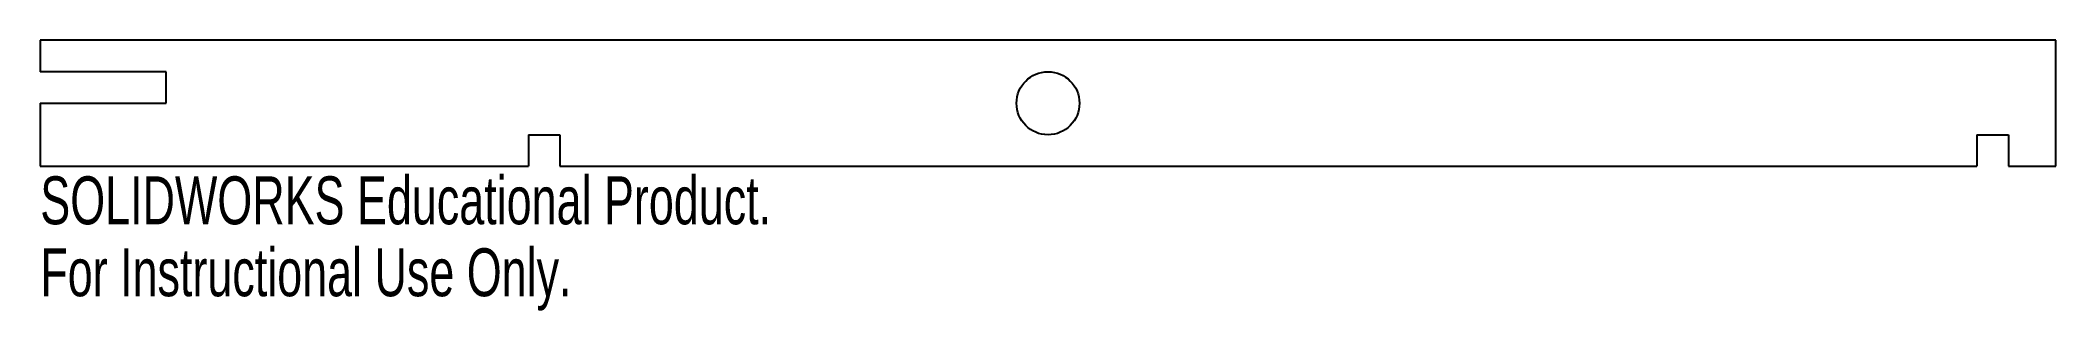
# Model space of a CAD drawing. Header units: inches. Extents: x -8 to 0, y -1.07 to 0.
import ezdxf

# ---------------------------------------------------------------- set-up
doc = ezdxf.new("R2010")
doc.units = ezdxf.units.IN
doc.header["$MEASUREMENT"] = 0
doc.styles.add('SLDTEXTSTYLE0', font='TXT', dxfattribs={"width": 0.7})

msp = doc.modelspace()

# ---------------------------------------------------------------- linework, layer by layer
at = {"color": 7, "linetype": 'Continuous', "lineweight": 25}
for p, q in [((-8, 0), (-8, -0.125)), ((0, 0), (-8, 0)), ((0, -0.5), (0, 0)), ((-7.5, -0.125), (-8, -0.125)), ((-7.5, -0.25), (-7.5, -0.125)), ((-8, -0.25), (-8, -0.5)), ((-8, -0.25), (-7.5, -0.25)), ((-6.0625, -0.375), (-5.9375, -0.375)), ((-6.0625, -0.375), (-6.0625, -0.5)), ((-5.9375, -0.375), (-5.9375, -0.5)), ((-0.3125, -0.375), (-0.1875, -0.375)), ((-0.3125, -0.375), (-0.3125, -0.5)), ((-0.1875, -0.375), (-0.1875, -0.5)), ((-8, -0.5), (-6.0625, -0.5)), ((-5.9375, -0.5), (-0.3125, -0.5)), ((-0.1875, -0.5), (0, -0.5))]:
    msp.add_line(p, q, dxfattribs=at)
msp.add_circle((-4, -0.25), 0.125, dxfattribs=at)

# ---------------------------------------------------------------- texts
at = {"color": 7, "linetype": 'Continuous', "char_height": 0.1903, "attachment_point": 1, "style": 'SLDTEXTSTYLE0'}
for s, insert in [('SOLIDWORKS Educational Product.', (-8, -0.5401)), ('For Instructional Use Only.', (-8, -0.8256))]:
    msp.add_mtext(s, dxfattribs=dict(at, insert=insert))

doc.saveas('drawing.dxf')
